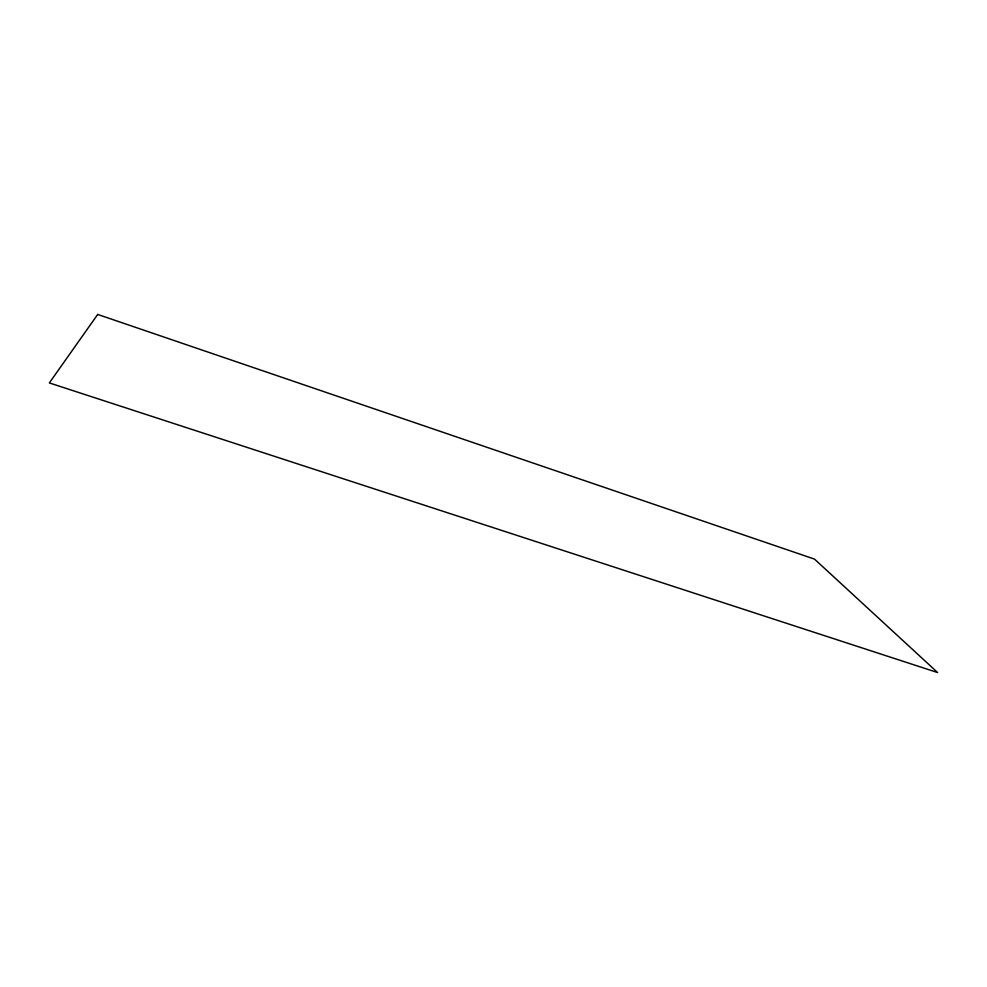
<?xml version="1.0" encoding="UTF-8"?>
<svg xmlns="http://www.w3.org/2000/svg" width="987" height="987" viewBox="0 0 987 987"><rect width="100%" height="100%" fill="white"/><g stroke="black" fill="none" stroke-linecap="round" stroke-linejoin="round"><path stroke-width="1.48" d="M97.701 314.434L49.35 382.931L937.65 672.566L814.509 559.111L97.701 314.434"/></g></svg>
